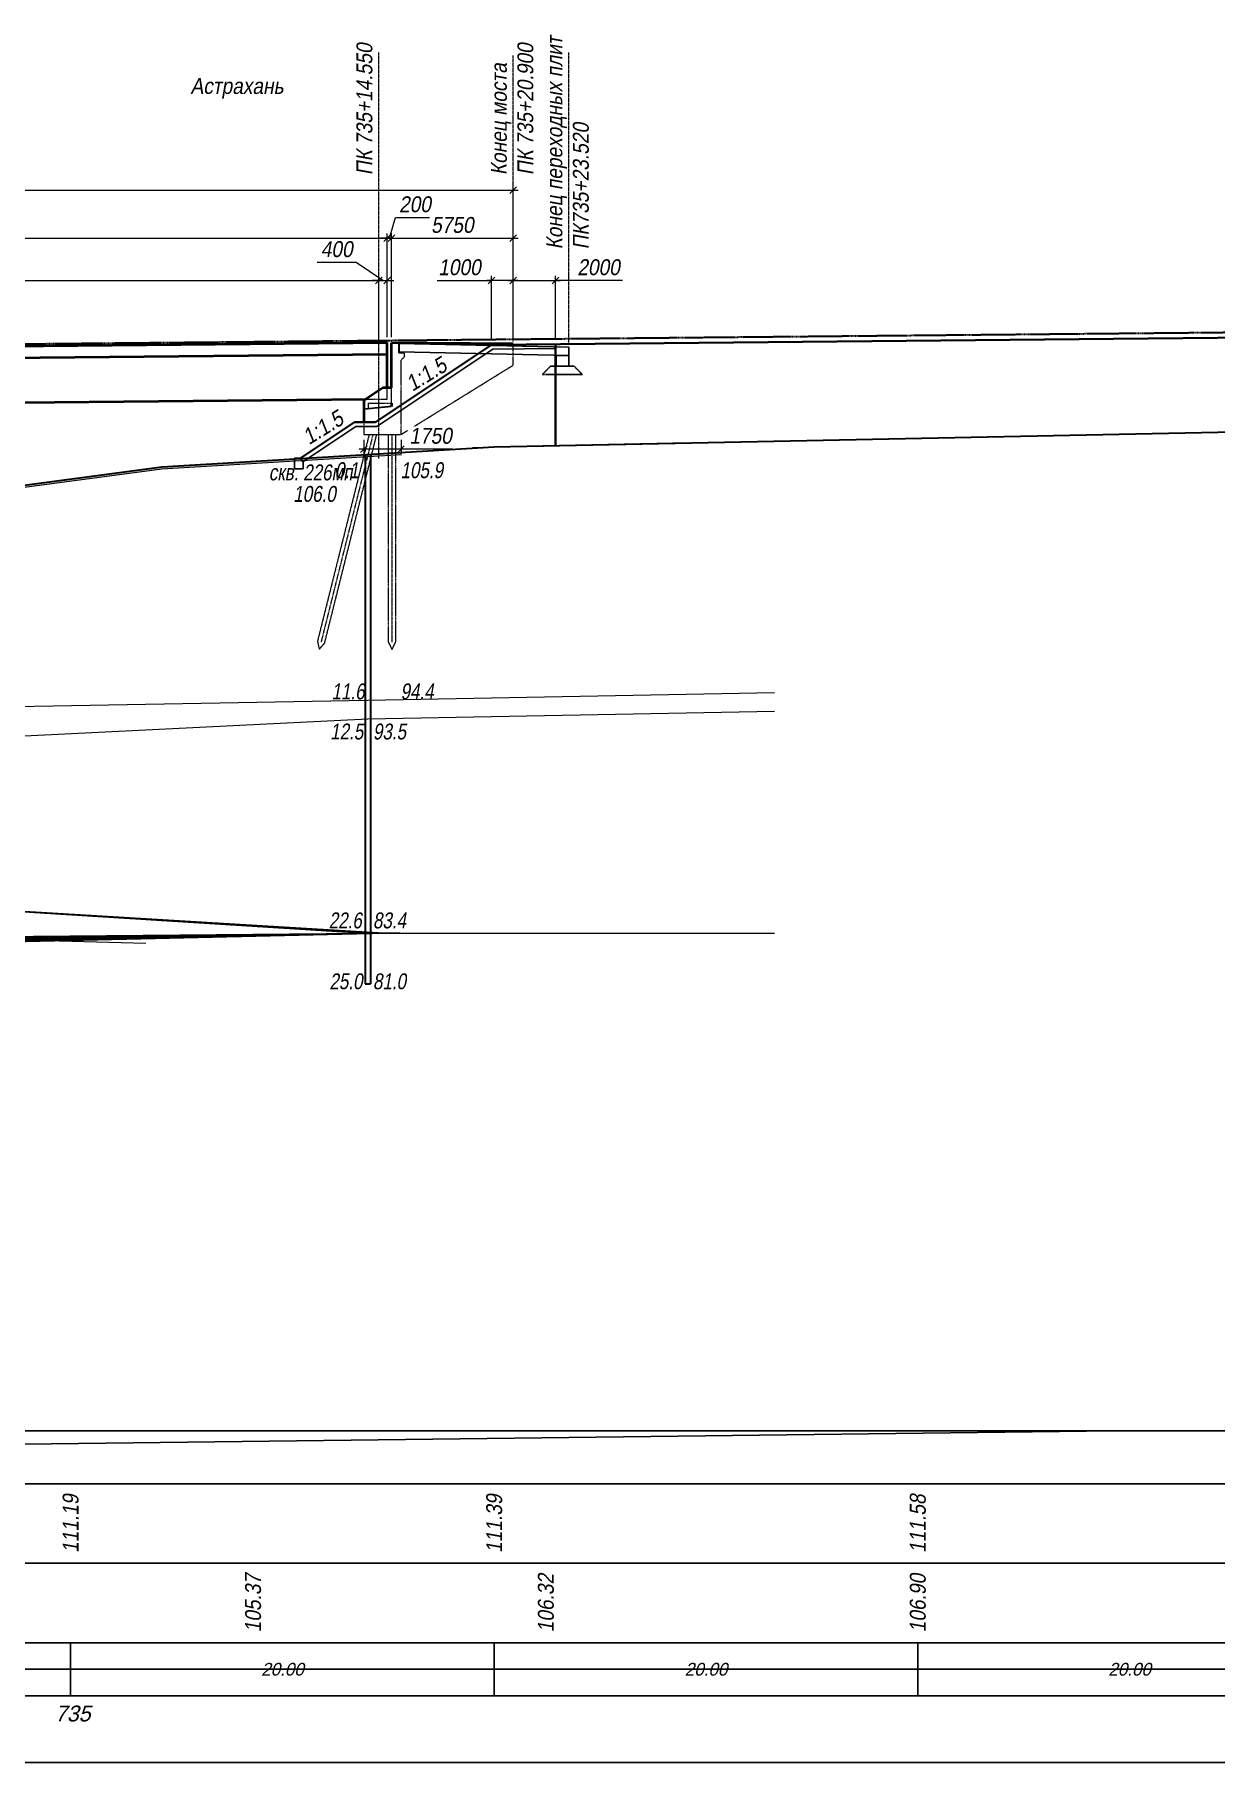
# Model space of a CAD drawing. Header units: millimetres. Extents: x 1864 to 10174863, y -4887456 to 5366151.
# Drawn here: x 9121402 to 9177161, y 382851 to 464415 of the extents above; entities that cross this region are included whole.
import ezdxf
from ezdxf.enums import TextEntityAlignment as Align

# ---------------------------------------------------------------- set-up
doc = ezdxf.new("R2010")
doc.units = ezdxf.units.MM
doc.linetypes.add('CENTER', pattern=[50.800000000000004, 31.75, -6.35, 6.35, -6.35])
doc.linetypes.add('DASHED', pattern=[7, 5, -2, 0])
for name, color, linetype, lineweight in [('C-GEOL-GRSL', 94, 'Continuous', 15), ('S-BALK', 150, 'Continuous', 40), ('S-BETN', 2, 'Continuous', 40), ('S-BETN-NVEL', 7, 'Continuous', 25), ('S-GRID', 1, 'CENTER', 20), ('S-GRID-TRASSA', 4, 'CENTER', 30), ('S-NASP', 52, 'Continuous', 35), ('S-OPOR', 2, 'Continuous', 40), ('S-OPOR-NVEL', 7, 'DASHED', 20), ('S-TEXT', 4, 'Continuous', 30), ('S-ZEML', 32, 'Земля1', 30), ('T-DIMS', 3, 'Continuous', 30), ('T-RTBL', 6, 'Continuous', 25), ('T-TEXT', 4, 'Continuous', 30)]:
    doc.layers.add(name, color=color, linetype=linetype, lineweight=lineweight)
for name, color, linetype in [('C-GEOL-PATT', 250, 'Continuous'), ('C-GEOL-SCVG', 60, 'Continuous'), ('concr_inv', 7, 'DASHED'), ('S-KRAS', 1, 'DASHED'), ('S-NOTE', 4, 'Continuous'), ('Красные отметки', 1, 'Continuous'), ('Текст', 7, 'Continuous'), ('Черные отметки', 3, 'Continuous')]:
    doc.layers.add(name, color=color, linetype=linetype)
doc.styles.add('TM', font='mipgost.shx', dxfattribs={"width": 0.9, "oblique": 10})
doc.styles.add('Тип А прямой', font='mipgost.shx', dxfattribs={"width": 0.8})
doc.linetypes.add('Земля1', pattern='A,24,[3,ltsnew.shx,S=6,R=0,X=-6,Y=-6],3,[3,ltsnew.shx,S=6,R=0,X=-6,Y=-6],3,[3,ltsnew.shx,S=6,R=0,X=-6,Y=-6],0', length=30)
doc.dimstyles.new('TM', dxfattribs={"dimscale": 0, "dimtxt": 3, "dimasz": 1.25, "dimexe": 0.9, "dimexo": 1, "dimgap": 1, "dimtad": 1, "dimdec": 0, "dimdsep": 46, "dimtxsty": 'TM', "dimblk1": 'OBLIQUE', "dimblk2": 'OBLIQUE', "dimsah": 1, "dimcen": 3, "dimdle": 0.9, "dimclrt": 7, "dimadec": 0, "dimazin": 0, "dimtfac": 1, "dimtdec": 0, "dimtmove": 1, "dimatfit": 2, "dimldrblk": 'NONE', "dimfxl": 1, "dimtfill": 1, "dimtolj": 1, "dimlwd": 15, "dimlwe": 15, "dimarcsym": 0})
pattern_1 = [(44.99999999999999, (1390063217.026208, 481230361.6045454), (-3.535499994067318, 3.535499994067319), [])]

# ---------------------------------------------------------------- blocks, each defined once
blk = doc.blocks.new('eolog')
at = {"layer": 'C-GEOL-PATT', "ltscale": 1.75}
h = blk.add_hatch(dxfattribs=at)
h.set_pattern_fill('FG_15', color=256, style=0)
h.set_pattern_definition(pattern_1)
edge = h.paths.add_edge_path()
edge.add_line((1390063056.381724, 481231329.6045454), (1390063056.381724, 481231390.6045454))
edge.add_line((1390063056.381724, 481231390.6045454), (1390063217.026208, 481231390.6045454))
edge.add_line((1390063217.026208, 481231390.6045454), (1390063384.026208, 481231380.6474324))
edge.add_line((1390063384.026208, 481231380.6474324), (1390063459.644668, 481231337.8252934))
edge.add_line((1390063459.644669, 481231337.8252935), (1390063461.86057, 481231337.5704458))
edge.add_line((1390063461.86057, 481231337.5704458), (1390063473.026208, 481231331.2474325))
edge.add_line((1390063473.026208, 481231331.2474325), (1390063557.026208, 481231326.3490439))
edge.add_line((1390063557.026208, 481231326.349044), (1390063695.026208, 481231331.2474326))
edge.add_line((1390063695.026208, 481231331.2474325), (1390063723.303038, 481231337.5704458))
edge.add_line((1390063723.303038, 481231337.5704458), (1390063727.843244, 481231337.5856863))
edge.add_line((1390063727.843244, 481231337.5856863), (1390063767.026209, 481231346.3474326))
edge.add_line((1390063767.026208, 481231346.3474326), (1390063848.246208, 481231347.1178989))
edge.add_line((1390063848.246209, 481231347.117899), (1390064020.026209, 481231348.7474326))
edge.add_line((1390064020.026208, 481231348.7474325), (1390064127.026208, 481231379.5474326))
edge.add_line((1390064127.026208, 481231379.5474326), (1390064194.026208, 481231377.9474325))
edge.add_line((1390064194.026208, 481231377.9474325), (1390064302.026208, 481231348.6474324))
edge.add_line((1390064302.026208, 481231348.6474324), (1390064314.026208, 481231348.3474325))
edge.add_line((1390064314.026208, 481231348.3474326), (1390064800.026208, 481231413.1474325))
edge.add_line((1390064800.026208, 481231413.1474324), (1390064896.748748, 481231418.9736998))
edge.add_line((1390064896.748748, 481231418.9736999), (1390065261.996645, 481231429.7605787))
edge.add_line((1390065089.653854, 481231419.909864), (1390065089.905036, 481231304.296801))
edge.add_line((1390064912.541298, 481231304.296801), (1390064897.306208, 481231304.0151848))
edge.add_line((1390064897.306208, 481231304.0151848), (1390064478.356208, 481231296.2251863))
edge.add_line((1390064478.356209, 481231296.2251863), (1390063848.226209, 481231322.6045454))
edge.add_line((1390063848.226209, 481231322.6045454), (1390063217.026209, 481231329.6045454))
edge.add_line((1390063217.026208, 481231329.6045454), (1390063202.026208, 481231329.6045454))
edge.add_line((1390063056.381724, 481231217.6045454), (1390063056.381724, 481231305.6045454))
edge.add_line((1390063056.381724, 481231305.6045454), (1390063217.026208, 481231305.6045454))
edge.add_line((1390063217.026208, 481231305.6045454), (1390063848.226208, 481231299.6045454))
edge.add_line((1390063848.226209, 481231299.6045454), (1390064478.356209, 481231274.2911214))
edge.add_line((1390064478.356209, 481231274.2911215), (1390064895.286209, 481231295.0072796))
edge.add_line((1390064895.286208, 481231295.0072796), (1390064912.95338, 481231295.2887182))
edge.add_line((1390065089.701484, 481231295.2887182), (1390065089.205663, 481231193.9524627))
edge.add_line((1390065089.205663, 481231193.9524627), (1390064897.306209, 481231193.9438369))
edge.add_line((1390064897.306208, 481231193.9438369), (1390064478.356208, 481231220.2358335))
edge.add_line((1390064478.356209, 481231220.2358334), (1390063848.226209, 481231223.6045454))
edge.add_line((1390063848.226209, 481231223.6045454), (1390063217.026209, 481231217.6045454))
edge.add_line((1390063217.026208, 481231217.6045454), (1390063202.026208, 481231217.6045454))
edge.add_line((1390064005.726209, 481231177.1045454), (1390064478.356209, 481231197.8060908))
edge.add_line((1390064478.356209, 481231197.8060909), (1390064792.526209, 481231189.1045455))
edge.add_line((1390064792.526208, 481231189.1045454), (1390064713.976208, 481231192.2045454))
edge.add_line((1390064713.976209, 481231192.2045456), (1390064478.303406, 481231187.8304338))
edge.add_line((1390064478.303406, 481231187.8304338), (1390064123.876209, 481231183.2045456))
edge.add_line((1390064123.876209, 481231183.2045456), (1390064005.726209, 481231177.1045455))
at = {"layer": 'C-GEOL-PATT'}
h = blk.add_hatch(dxfattribs=at)
h.set_pattern_fill('FG_35', color=256, style=0)
h.set_pattern_definition([(0, (1390063215.026208, 481230364.6045454), (6, 6), [5, -7]), (18.4349488, (1390063216.026208, 481230363.6045454), (6.000003809463212, 6.000000009929244), [3.162279999999999, -15.81138649999999]), (161.5650512, (1390063219.026208, 481230362.6045454), (-6.000003809463212, 6.000000009929244), [3.162279999999997, -15.81138649999997]), (26.56505119999999, (1390063217.026208, 481230361.6045454), (6.000002070435193, 6.000000957201978), [2.23607, -24.5967475]), (135, (1390063218.026208, 481230360.6045454), (-5.999998674713197, -5.999998674713197), [1.414213599999999, -7.071067799999994]), (71.5650512, (1390063217.026208, 481230357.6045454), (6.000000958612546, 6.000003493235444), [3.162279999999995, -15.81139719999998])])
h.paths.add_polyline_path([(1390063202.026208, 481231391.6045454), (1390063217.026208, 481231391.6045454), (1390063384.026208, 481231381.6474324), (1390063461.86057, 481231337.5704458), (1390063723.430698, 481231337.598992), (1390063767.026208, 481231347.3474326), (1390064020.026208, 481231349.7474325), (1390064127.026208, 481231380.5474326), (1390064194.026208, 481231378.9474325), (1390064302.026208, 481231349.6474324), (1390064314.026208, 481231349.3474326), (1390064478.356209, 481231371.2580993), (1390064800.026208, 481231414.1474324), (1390064912.966122, 481231420.9505845), (1390064913.20922, 481231419.965228), (1390064800.026208, 481231413.1474324), (1390064478.356209, 481231370.2580993), (1390064314.026208, 481231348.3474326), (1390064302.026208, 481231348.6474324), (1390064194.026208, 481231377.9474325), (1390064127.026208, 481231379.5474326), (1390064020.026208, 481231348.7474325), (1390063767.026208, 481231346.3474326), (1390063723.303038, 481231337.5704458), (1390063459.644669, 481231337.8252935), (1390063384.026208, 481231380.6474324), (1390063217.026208, 481231390.6045454), (1390063202.026208, 481231390.6045454)])
h = blk.add_hatch(dxfattribs=at)
h.set_pattern_fill('FG_15', color=256, scale=0.70710678, style=0)
h.set_pattern_definition(pattern_1)
edge = h.paths.add_edge_path()
edge.add_line((1390063848.226209, 481231322.6045454), (1390064478.356209, 481231296.2251863))
edge.add_line((1390064478.356209, 481231296.2251863), (1390064897.306209, 481231304.0151848))
edge.add_line((1390064897.306208, 481231304.0151848), (1390064912.541299, 481231304.2968009))
edge.add_line((1390064912.541298, 481231304.296801), (1390064912.95338, 481231295.2887181))
edge.add_line((1390064912.953381, 481231295.2887182), (1390064897.306209, 481231294.9921071))
edge.add_line((1390064897.306208, 481231294.9921071), (1390064478.363271, 481231274.2908378))
edge.add_line((1390064478.363271, 481231274.2908378), (1390063848.226209, 481231299.6045455))
edge.add_line((1390063848.226209, 481231299.6045454), (1390063217.026209, 481231305.6045454))
edge.add_line((1390063217.026208, 481231213.2638529), (1390063053.734658, 481231213.2638529))
edge.add_line((1390063053.734658, 481231213.2638529), (1390063056.381723, 481231401.1827208))
edge.add_line((1390063056.381724, 481231401.1827208), (1390063219.908369, 481231391.4327012))
edge.add_line((1390063219.908369, 481231391.4327012), (1390063384.026209, 481231381.6474324))
edge.add_line((1390063384.026208, 481231381.6474324), (1390063473.026208, 481231331.2474325))
edge.add_line((1390063473.026208, 481231331.2474325), (1390063848.226208, 481231322.6045454))
h = blk.add_hatch(dxfattribs=at)
h.set_pattern_fill('FG_19', color=256, scale=0.70710678, style=0)
h.set_pattern_definition([(0, (1390063217.026208, 481230361.6045454), (0, 4.99995204138), [])])
edge = h.paths.add_edge_path()
edge.add_line((1390063056.381724, 481231168.6045454), (1390063056.381724, 481231217.6045454))
edge.add_line((1390063056.381724, 481231217.6045454), (1390063217.026208, 481231217.6045454))
edge.add_line((1390063217.026208, 481231217.6045454), (1390063848.226208, 481231223.6045454))
edge.add_line((1390063848.226209, 481231223.6045454), (1390064478.330584, 481231220.2374415))
edge.add_line((1390064478.330584, 481231220.2374416), (1390064897.306209, 481231193.9438368))
edge.add_line((1390064897.306208, 481231193.9438369), (1390064912.45756, 481231193.9524627))
edge.add_line((1390065089.888274, 481231193.9524627), (1390065089.706923, 481231181.6045456))
edge.add_line((1390064912.276208, 481231181.6045454), (1390064897.276208, 481231181.6045454))
edge.add_line((1390064897.276208, 481231181.6045454), (1390064792.526208, 481231189.1045454))
edge.add_line((1390064792.526208, 481231189.1045454), (1390064478.3001, 481231197.8076448))
edge.add_line((1390064478.3001, 481231197.807645), (1390064005.726209, 481231177.1045455))
edge.add_line((1390064005.726209, 481231177.1045454), (1390063848.226209, 481231165.6045454))
edge.add_line((1390063848.226209, 481231165.6045454), (1390063217.026209, 481231168.6045454))
edge.add_line((1390063217.026208, 481231168.6045454), (1390063202.026208, 481231168.6045454))
edge.add_line((1390064123.876209, 481231183.2045456), (1390064478.356209, 481231186.6306702))
edge.add_line((1390064478.356209, 481231186.6306702), (1390064713.976209, 481231192.2045456))
edge.add_line((1390064713.976209, 481231192.2045456), (1390064655.076209, 481231185.3045456))
edge.add_line((1390064655.076208, 481231185.3045456), (1390064478.326208, 481231164.6045456))
edge.add_line((1390064478.326208, 481231164.6045454), (1390064123.876208, 481231183.2045454))
at = {"layer": 'C-GEOL-GRSL'}
for p, q in [((1390064478.356209, 481231296.2251863), (1390064897.306208, 481231304.0151848)), ((1390064897.306208, 481231304.0151848), (1390065089.320588, 481231307.5645148)), ((1390064897.327164, 481231294.9931426), (1390064478.363271, 481231274.2908378)), ((1390065089.320588, 481231298.624768), (1390064897.327164, 481231294.9931426)), ((1390064478.330584, 481231220.2374416), (1390064897.306208, 481231193.9438369)), ((1390064792.526208, 481231189.1045454), (1390064478.3001, 481231197.807645)), ((1390064897.306208, 481231193.9438369), (1390065089.320588, 481231194.0531522))]:
    blk.add_line(p, q, dxfattribs=at)
blk.add_lwpolyline([(1390063723.303038, 481231337.5704458), (1390063727.843244, 481231337.5856863), (1390063767.026208, 481231346.3474326), (1390064020.026208, 481231348.7474325), (1390064127.026208, 481231379.5474326), (1390064194.026208, 481231377.9474325), (1390064302.026208, 481231348.6474324), (1390064314.026208, 481231348.3474326), (1390064800.026208, 481231413.1474324), (1390064913.20922, 481231419.965228)], dxfattribs=at)
at = {"layer": 'S-OPOR', "lineweight": 30}
for p, q in [((1390064896.056208, 481231419.9319835), (1390064896.056208, 481231170.0072796)), ((1390064898.556208, 481231420.0825758), (1390064898.556208, 481231170.0072796)), ((1390064896.056208, 481231170.0072796), (1390064898.556208, 481231170.0072796))]:
    blk.add_line(p, q, dxfattribs=at)
at = {"layer": 'S-ZEML', "ltscale": 250}
blk.add_lwpolyline([(1390063056.381724, 481231401.1827208), (1390063140.030829, 481231396.1952742), (1390063384.026208, 481231381.6474324), (1390063473.026208, 481231331.2474325), (1390063557.026208, 481231326.349044), (1390063695.026208, 481231331.2474325), (1390063767.026208, 481231347.3474326), (1390064020.026208, 481231349.7474325), (1390064127.026208, 481231380.5474326), (1390064194.026208, 481231378.9474325), (1390064302.026208, 481231349.6474324), (1390064314.026208, 481231349.3474326), (1390064800.026208, 481231414.1474324), (1390064957.026208, 481231423.6046283), (1390065049.081332, 481231425.4627978)], dxfattribs=at)
at = {"layer": 'T-TEXT', "char_height": 7.5, "style": 'Тип А прямой'}
for s, insert, attachment_point in [('{\\Q10;скв. 226мп}', (1390064870.327124, 481231407.6434387), 8), ('{\\Q10;106.0}', (1390064872.205973, 481231405.0908068), 2)]:
    blk.add_mtext(s, dxfattribs=dict(at, insert=insert, attachment_point=attachment_point))
at = {"layer": 'Текст', "color": 23, "lineweight": 15, "style": 'Тип А прямой', "oblique": 10, "width": 0.8}
for s, p in [('0.1', (1390064881.895627, 481231408.7735528)), ('105.9', (1390064912.803035, 481231408.7735528)), ('11.6', (1390064880.225626, 481231304.3635508)), ('94.4', (1390064912.803035, 481231304.3635508)), ('12.5', (1390064879.555626, 481231285.4286947)), ('93.5', (1390064899.786208, 481231285.4286947)), ('22.6', (1390064878.885626, 481231196.2645119)), ('83.4', (1390064899.786208, 481231196.2645119)), ('25.0', (1390064879.225626, 481231167.5072796)), ('81.0', (1390064899.786208, 481231167.5072796))]:
    blk.add_text(s, height=7.5, dxfattribs=at).set_placement(p)
blk = doc.blocks.new('_OBLIQUE')
at = {"color": 0, "linetype": 'ByBlock', "lineweight": -2}
blk.add_line((0.5000000000000001, 0.4999999999999999), (-0.5000000000000001, -0.4999999999999999), dxfattribs=at)
blk = doc.blocks.new('*D725')
at = {"layer": 'Defpoints', "color": 0, "transparency": 16777216}
for p in [(9137655.289603673, 452801.937905991), (9095655.28960248, 449570.7931187987), (9137655.289603673, 449975.1053208351)]:
    blk.add_point(p, dxfattribs=at)
at = {"layer": 'T-DIMS', "color": 0, "linetype": 'Continuous', "lineweight": 15, "transparency": 16777216}
blk.add_line((9095430.28960248, 452801.937905991), (9137880.289603673, 452801.937905991), dxfattribs=at)
at = {"layer": 'T-DIMS', "color": 0, "lineweight": 15, "transparency": 16777216}
for p, q in [((9095655.28960248, 449820.7931187987), (9095655.28960248, 453026.937905991)), ((9137655.289603673, 450225.1053208351), (9137655.289603673, 453026.937905991))]:
    blk.add_line(p, q, dxfattribs=at)
at = {"layer": 'T-DIMS', "color": 0, "lineweight": 15, "transparency": 16777216, "xscale": 312.5, "yscale": 312.5, "zscale": 312.5, "rotation": 180}
blk.add_blockref('_OBLIQUE', (9095655.28960248, 452801.937905991), dxfattribs=at)
at = {"layer": 'T-DIMS', "color": 0, "lineweight": 15, "transparency": 16777216, "xscale": 312.5, "yscale": 312.5, "zscale": 312.5}
blk.add_blockref('_OBLIQUE', (9137655.289603673, 452801.937905991), dxfattribs=at)
at = {"layer": 'T-DIMS', "color": 7, "transparency": 16777216, "insert": (9116655.289603077, 453426.937905991), "char_height": 750, "attachment_point": 5, "style": 'TM', "bg_fill": 3, "box_fill_scale": 1.1, "bg_fill_color": 256, "bg_fill_true_color": 13158600, "bg_fill_transparency": 0}
blk.add_mtext('\\A1;42000', dxfattribs=at)
blk = doc.blocks.new('_None')
blk = doc.blocks.new('*D726')
at = {"layer": 'Defpoints', "color": 0, "transparency": 16777216}
for p in [(9138055.289603673, 452801.937905991), (9137655.289603673, 449975.1053208351), (9138055.289603673, 449978.9559132695)]:
    blk.add_point(p, dxfattribs=at)
at = {"layer": 'T-DIMS', "color": 0, "linetype": 'Continuous', "lineweight": 15, "transparency": 16777216}
for p, q in [((9136589.249239407, 453656.0533906459), (9134751.164718162, 453656.0533906459)), ((9137855.289603673, 452801.937905991), (9136589.249239407, 453656.0533906459)), ((9137655.289603673, 452801.937905991), (9137342.789603673, 452801.937905991)), ((9137655.289603673, 452801.937905991), (9138055.289603673, 452801.937905991)), ((9137655.289603673, 452801.937905991), (9138055.289603673, 452801.937905991)), ((9138055.289603673, 452801.937905991), (9138367.789603673, 452801.937905991))]:
    blk.add_line(p, q, dxfattribs=at)
at = {"layer": 'T-DIMS', "color": 0, "lineweight": 15, "transparency": 16777216}
for p, q in [((9137655.289603673, 450225.1053208351), (9137655.289603673, 453026.937905991)), ((9138055.289603673, 450228.9559132695), (9138055.289603673, 453026.937905991))]:
    blk.add_line(p, q, dxfattribs=at)
at = {"layer": 'T-DIMS', "color": 0, "lineweight": 15, "transparency": 16777216, "xscale": 312.5, "yscale": 312.5, "zscale": 312.5}
blk.add_blockref('_OBLIQUE', (9137655.289603673, 452801.937905991), dxfattribs=at)
at = {"layer": 'T-DIMS', "color": 0, "lineweight": 15, "transparency": 16777216, "xscale": 312.5, "yscale": 312.5, "zscale": 312.5, "rotation": 180}
blk.add_blockref('_OBLIQUE', (9138055.289603673, 452801.937905991), dxfattribs=at)
at = {"layer": 'T-DIMS', "color": 7, "transparency": 16777216, "insert": (9135670.206978785, 454281.0533906459), "char_height": 750, "attachment_point": 5, "style": 'TM', "bg_fill": 3, "box_fill_scale": 1.1, "bg_fill_color": 256, "bg_fill_true_color": 13158600, "bg_fill_transparency": 0}
blk.add_mtext('\\A1;400', dxfattribs=at)
blk = doc.blocks.new('*D768')
at = {"layer": 'Defpoints', "color": 0, "transparency": 16777216}
for p in [(9138055.289603673, 454797.6480163574), (9138055.289603673, 449873.9510498285), (8969255.289603673, 448249.0010581255)]:
    blk.add_point(p, dxfattribs=at)
at = {"layer": 'T-DIMS', "color": 0, "linetype": 'Continuous', "lineweight": 15, "transparency": 16777216}
blk.add_line((8969030.289603673, 454797.6480163574), (9138280.289603673, 454797.6480163574), dxfattribs=at)
at = {"layer": 'T-DIMS', "color": 0, "lineweight": 15, "transparency": 16777216}
for p, q in [((8969255.289603673, 448499.0010581255), (8969255.289603673, 455022.6480163574)), ((9138055.289603673, 450123.9510498285), (9138055.289603673, 455022.6480163574))]:
    blk.add_line(p, q, dxfattribs=at)
at = {"layer": 'T-DIMS', "color": 0, "lineweight": 15, "transparency": 16777216, "xscale": 312.5, "yscale": 312.5, "zscale": 312.5, "rotation": 180}
blk.add_blockref('_OBLIQUE', (8969255.289603673, 454797.6480163574), dxfattribs=at)
at = {"layer": 'T-DIMS', "color": 0, "lineweight": 15, "transparency": 16777216, "xscale": 312.5, "yscale": 312.5, "zscale": 312.5}
blk.add_blockref('_OBLIQUE', (9138055.289603673, 454797.6480163574), dxfattribs=at)
at = {"layer": 'T-DIMS', "color": 7, "transparency": 16777216, "insert": (9053655.289603673, 455422.6480163574), "char_height": 750, "attachment_point": 5, "style": 'TM', "bg_fill": 3, "box_fill_scale": 1.1, "bg_fill_color": 256, "bg_fill_true_color": 13158600, "bg_fill_transparency": 0}
blk.add_mtext('\\A1;168800', dxfattribs=at)
blk = doc.blocks.new('*D769')
at = {"layer": 'Defpoints', "color": 0, "transparency": 16777216}
for p in [(9138255.289603673, 454797.6480163574), (9138055.289603673, 449873.9510498285), (9138255.289603673, 449873.9510498285)]:
    blk.add_point(p, dxfattribs=at)
at = {"layer": 'T-DIMS', "color": 0, "linetype": 'Continuous', "lineweight": 15, "transparency": 16777216}
for p, q in [((9138155.289603673, 454797.6480163574), (9138447.789603673, 455772.6480163574)), ((9138447.789603673, 455772.6480163574), (9140285.391982062, 455772.6480163574)), ((9138055.289603673, 454797.6480163574), (9137742.789603673, 454797.6480163574)), ((9138055.289603673, 454797.6480163574), (9138255.289603673, 454797.6480163574)), ((9138055.289603673, 454797.6480163574), (9138255.289603673, 454797.6480163574)), ((9138255.289603673, 454797.6480163574), (9138567.789603673, 454797.6480163574))]:
    blk.add_line(p, q, dxfattribs=at)
at = {"layer": 'T-DIMS', "color": 0, "lineweight": 15, "transparency": 16777216}
for p, q in [((9138055.289603673, 450123.9510498285), (9138055.289603673, 455022.6480163574)), ((9138255.289603673, 450123.9510498285), (9138255.289603673, 455022.6480163574))]:
    blk.add_line(p, q, dxfattribs=at)
at = {"layer": 'T-DIMS', "color": 0, "lineweight": 15, "transparency": 16777216, "xscale": 312.5, "yscale": 312.5, "zscale": 312.5}
blk.add_blockref('_OBLIQUE', (9138055.289603673, 454797.6480163574), dxfattribs=at)
at = {"layer": 'T-DIMS', "color": 0, "lineweight": 15, "transparency": 16777216, "xscale": 312.5, "yscale": 312.5, "zscale": 312.5, "rotation": 180}
blk.add_blockref('_OBLIQUE', (9138255.289603673, 454797.6480163574), dxfattribs=at)
at = {"layer": 'T-DIMS', "color": 7, "transparency": 16777216, "insert": (9139366.590792866, 456397.6480163574), "char_height": 750, "attachment_point": 5, "style": 'TM', "bg_fill": 3, "box_fill_scale": 1.1, "bg_fill_color": 256, "bg_fill_true_color": 13158600, "bg_fill_transparency": 0}
blk.add_mtext('\\A1;200', dxfattribs=at)
blk = doc.blocks.new('*D770')
at = {"layer": 'Defpoints', "color": 0, "transparency": 16777216}
for p in [(9144004.827506028, 454797.6480163574), (9138255.289603673, 449980.8812095165), (9144004.827506028, 449811.217471385)]:
    blk.add_point(p, dxfattribs=at)
at = {"layer": 'T-DIMS', "color": 0, "linetype": 'Continuous', "lineweight": 15, "transparency": 16777216}
blk.add_line((9138030.289603673, 454797.6480163574), (9144229.827506028, 454797.6480163574), dxfattribs=at)
at = {"layer": 'T-DIMS', "color": 0, "lineweight": 15, "transparency": 16777216}
for p, q in [((9138255.289603673, 450230.8812095165), (9138255.289603673, 455022.6480163574)), ((9144004.827506028, 450061.217471385), (9144004.827506028, 455022.6480163574))]:
    blk.add_line(p, q, dxfattribs=at)
at = {"layer": 'T-DIMS', "color": 0, "lineweight": 15, "transparency": 16777216, "xscale": 312.5, "yscale": 312.5, "zscale": 312.5, "rotation": 180}
blk.add_blockref('_OBLIQUE', (9138255.289603673, 454797.6480163574), dxfattribs=at)
at = {"layer": 'T-DIMS', "color": 0, "lineweight": 15, "transparency": 16777216, "xscale": 312.5, "yscale": 312.5, "zscale": 312.5}
blk.add_blockref('_OBLIQUE', (9144004.827506028, 454797.6480163574), dxfattribs=at)
at = {"layer": 'T-DIMS', "color": 7, "transparency": 16777216, "insert": (9141130.05855485, 455422.6480163574), "char_height": 750, "attachment_point": 5, "style": 'TM', "bg_fill": 3, "box_fill_scale": 1.1, "bg_fill_color": 256, "bg_fill_true_color": 13158600, "bg_fill_transparency": 0}
blk.add_mtext('\\A1;5750', dxfattribs=at)
blk = doc.blocks.new('*D772')
at = {"layer": 'Defpoints', "color": 0, "transparency": 16777216}
for p in [(9144004.827506028, 457063.8853411317), (9144004.827506028, 449811.217471385), (8963405.75169941, 448193.6683652639)]:
    blk.add_point(p, dxfattribs=at)
at = {"layer": 'T-DIMS', "color": 0, "linetype": 'Continuous', "lineweight": 15, "transparency": 16777216}
blk.add_line((8963180.75169941, 457063.8853411317), (9144229.827506028, 457063.8853411317), dxfattribs=at)
at = {"layer": 'T-DIMS', "color": 0, "lineweight": 15, "transparency": 16777216}
for p, q in [((8963405.75169941, 448443.6683652639), (8963405.75169941, 457288.8853411317)), ((9144004.827506028, 450061.217471385), (9144004.827506028, 457288.8853411317))]:
    blk.add_line(p, q, dxfattribs=at)
at = {"layer": 'T-DIMS', "color": 0, "lineweight": 15, "transparency": 16777216, "xscale": 312.5, "yscale": 312.5, "zscale": 312.5, "rotation": 180}
blk.add_blockref('_OBLIQUE', (8963405.75169941, 457063.8853411317), dxfattribs=at)
at = {"layer": 'T-DIMS', "color": 0, "lineweight": 15, "transparency": 16777216, "xscale": 312.5, "yscale": 312.5, "zscale": 312.5}
blk.add_blockref('_OBLIQUE', (9144004.827506028, 457063.8853411317), dxfattribs=at)
at = {"layer": 'T-DIMS', "color": 7, "transparency": 16777216, "insert": (9053705.28960272, 457688.8853411317), "char_height": 750, "attachment_point": 5, "style": 'TM', "bg_fill": 3, "box_fill_scale": 1.1, "bg_fill_color": 256, "bg_fill_true_color": 13158600, "bg_fill_transparency": 0}
blk.add_mtext('\\A1;180600', dxfattribs=at)
blk = doc.blocks.new('*D773')
at = {"layer": 'Defpoints', "color": 0, "transparency": 16777216}
for p in [(9142976.069746457, 452801.9379059314), (9142976.069746457, 449762.7574076295), (9144004.827506028, 449811.217471385)]:
    blk.add_point(p, dxfattribs=at)
at = {"layer": 'T-DIMS', "color": 0, "linetype": 'Continuous', "lineweight": 15, "transparency": 16777216}
for p, q in [((9140406.050039176, 452801.9379059314), (9142976.069746457, 452801.9379059314)), ((9144229.827506028, 452801.9379059314), (9142751.069746457, 452801.9379059314))]:
    blk.add_line(p, q, dxfattribs=at)
at = {"layer": 'T-DIMS', "color": 0, "lineweight": 15, "transparency": 16777216}
for p, q in [((9142976.069746457, 450012.7574076295), (9142976.069746457, 453026.9379059314)), ((9144004.827506028, 450061.217471385), (9144004.827506028, 453026.9379059314))]:
    blk.add_line(p, q, dxfattribs=at)
at = {"layer": 'T-DIMS', "color": 0, "lineweight": 15, "transparency": 16777216, "xscale": 312.5, "yscale": 312.5, "zscale": 312.5}
blk.add_blockref('_OBLIQUE', (9144004.827506028, 452801.9379059314), dxfattribs=at)
at = {"layer": 'T-DIMS', "color": 7, "transparency": 16777216, "insert": (9141469.494085513, 453426.9379059314), "char_height": 750, "attachment_point": 5, "style": 'TM', "bg_fill": 3, "box_fill_scale": 1.1, "bg_fill_color": 256, "bg_fill_true_color": 13158600, "bg_fill_transparency": 0}
blk.add_mtext('\\A1;1000', dxfattribs=at)
at = {"layer": 'T-DIMS', "color": 0, "lineweight": 15, "transparency": 16777216, "xscale": 312.5, "yscale": 312.5, "zscale": 312.5, "rotation": 180}
blk.add_blockref('_OBLIQUE', (9142976.069746457, 452801.9379059314), dxfattribs=at)
blk = doc.blocks.new('*D774')
at = {"layer": 'Defpoints', "color": 0, "transparency": 16777216}
for p in [(9146005.069746457, 452801.937905991), (9144005.069746457, 449932.6704689502), (9146005.069746457, 449791.9160183906)]:
    blk.add_point(p, dxfattribs=at)
at = {"layer": 'T-DIMS', "color": 0, "linetype": 'Continuous', "lineweight": 15, "transparency": 16777216}
for p, q in [((9143780.069746457, 452801.937905991), (9146230.069746457, 452801.937905991)), ((9149170.372718409, 452801.937905991), (9146005.069746457, 452801.937905991))]:
    blk.add_line(p, q, dxfattribs=at)
at = {"layer": 'T-DIMS', "color": 0, "lineweight": 15, "transparency": 16777216}
for p, q in [((9144005.069746457, 450182.6704689502), (9144005.069746457, 453026.937905991)), ((9146005.069746457, 450041.9160183906), (9146005.069746457, 453026.937905991))]:
    blk.add_line(p, q, dxfattribs=at)
at = {"layer": 'T-DIMS', "color": 0, "lineweight": 15, "transparency": 16777216, "xscale": 312.5, "yscale": 312.5, "zscale": 312.5, "rotation": 180}
blk.add_blockref('_OBLIQUE', (9144005.069746457, 452801.937905991), dxfattribs=at)
at = {"layer": 'T-DIMS', "color": 0, "lineweight": 15, "transparency": 16777216, "xscale": 312.5, "yscale": 312.5, "zscale": 312.5}
blk.add_blockref('_OBLIQUE', (9146005.069746457, 452801.937905991), dxfattribs=at)
at = {"layer": 'T-DIMS', "color": 7, "transparency": 16777216, "insert": (9148034.6072435, 453426.937905991), "char_height": 750, "attachment_point": 5, "style": 'TM', "bg_fill": 3, "box_fill_scale": 1.1, "bg_fill_color": 256, "bg_fill_true_color": 13158600, "bg_fill_transparency": 0}
blk.add_mtext('\\A1;2000', dxfattribs=at)
blk = doc.blocks.new('*U784')
at = {"layer": 'Defpoints'}
blk.add_line((0, 0), (20000, 2.384185791015625e-07), dxfattribs=at)
at = {"layer": 'T-RTBL', "style": 'TM', "oblique": 15, "flags": 8}
blk.add_attdef('РАССТ', text='', height=600, dxfattribs=at).set_placement((10000.00000004762, 1.192200096598928e-07), align=Align.MIDDLE_CENTER)
blk = doc.blocks.new('*U785')
at = {"layer": 'Defpoints'}
blk.add_line((0, 0), (19999.99999976158, 0), dxfattribs=at)
at = {"layer": 'T-RTBL', "style": 'TM', "oblique": 15, "flags": 8}
blk.add_attdef('РАССТ', text='', height=600, dxfattribs=at).set_placement((9999.999999928405, 8.702167174266841e-12), align=Align.MIDDLE_CENTER)
blk = doc.blocks.new('*U786')
at = {"layer": 'Defpoints'}
blk.add_line((0, 0), (20000, 2.384185791015625e-07), dxfattribs=at)
at = {"layer": 'T-RTBL', "style": 'TM', "oblique": 15, "flags": 8}
blk.add_attdef('РАССТ', text='', height=600, dxfattribs=at).set_placement((10000.00000004762, 1.192200096598928e-07), align=Align.MIDDLE_CENTER)
blk = doc.blocks.new('*U787')
at = {"layer": 'Defpoints'}
blk.add_line((0, 0), (19999.99999976158, 0), dxfattribs=at)
at = {"layer": 'T-RTBL', "style": 'TM', "oblique": 15, "flags": 8}
blk.add_attdef('РАССТ', text='', height=600, dxfattribs=at).set_placement((9999.999999928405, 8.702167174266841e-12), align=Align.MIDDLE_CENTER)
blk = doc.blocks.new('*D790')
at = {"layer": 'Defpoints', "color": 0, "transparency": 16777216}
for p in [(9136955.28960248, 445534.9774822235), (9136955.28960248, 444845.2295767307)]:
    blk.add_point(p, dxfattribs=at)
at = {"layer": 'T-DIMS', "color": 0, "linetype": 'Continuous', "lineweight": 15, "transparency": 16777216}
for p, q in [((9138930.28960272, 444845.2295767307), (9136730.28960248, 444845.2295767307)), ((9141143.552820792, 444845.2295767307), (9138705.28960272, 444845.2295767307))]:
    blk.add_line(p, q, dxfattribs=at)
at = {"layer": 'T-DIMS', "color": 0, "lineweight": 15, "transparency": 16777216}
for p, q in [((9136955.28960248, 445284.9774822235), (9136955.28960248, 444620.2295767307)), ((9138705.28960272, 445284.9780410766), (9138705.28960272, 444620.2295767307))]:
    blk.add_line(p, q, dxfattribs=at)
at = {"layer": 'T-DIMS', "color": 0, "lineweight": 15, "transparency": 16777216, "xscale": 312.5, "yscale": 312.5, "zscale": 312.5, "rotation": 180}
blk.add_blockref('_OBLIQUE', (9136955.28960248, 444845.2295767307), dxfattribs=at)
at = {"layer": 'T-DIMS', "color": 7, "transparency": 16777216, "insert": (9140104.215917312, 445470.2295767307), "char_height": 750, "attachment_point": 5, "style": 'TM', "bg_fill": 3, "box_fill_scale": 1.1, "bg_fill_color": 256, "bg_fill_true_color": 13158600, "bg_fill_transparency": 0}
blk.add_mtext('\\A1;1750', dxfattribs=at)
at = {"layer": 'Defpoints', "color": 0, "transparency": 16777216}
blk.add_point((9138705.28960272, 445534.9780410766), dxfattribs=at)
at = {"layer": 'T-DIMS', "color": 0, "lineweight": 15, "transparency": 16777216, "xscale": 312.5, "yscale": 312.5, "zscale": 312.5}
blk.add_blockref('_OBLIQUE', (9138705.28960272, 444845.2295767307), dxfattribs=at)

msp = doc.modelspace()

# ---------------------------------------------------------------- linework, layer by layer
at = {"layer": 'C-GEOL-SCVG'}
msp.add_lwpolyline([(9142103.780162536, 444909.4626004934), (9142503.780162536, 444909.4626004934)], dxfattribs=at)
at = {"layer": 'concr_inv'}
for points in [[(9145775.289603673, 448761.4177956223), (9145375.289603673, 448361.4177956223), (9147275.289603673, 448361.4177956223), (9146875.289603673, 448761.4177956223), (9145775.289603673, 448761.4177956223)], [(9146025.898894511, 449263.9418770909), (9146025.898894511, 448761.4177956223), (9146625.289603673, 448761.4177956223), (9146625.289603673, 449261.4177956223), (9146025.898894511, 449263.9418770909)]]:
    msp.add_lwpolyline(points, dxfattribs=at)
at = {"layer": 'S-BALK'}
msp.add_line((9138055.289603673, 447735.2349080085), (9138055.289603673, 449873.9510498285), dxfattribs=at)
msp.add_lwpolyline([(8970319.941541158, 445604.1269708514), (9137066.412739001, 447209.3086703062)], dxfattribs=at)
at = {"layer": 'S-BETN'}
for p, q in [((9137854.863859855, 447735.2349079489), (9136955.289602242, 447135.185402894)), ((9136955.289602242, 447135.185402894), (9136955.28960248, 446734.9774822235)), ((9138255.28960248, 447735.2349079489), (9137854.863859855, 447735.2349079489)), ((9138255.289603673, 447014.9774821639), (9138255.289603673, 446864.9774821639)), ((9136955.28960248, 446734.9774822235), (9136955.28960248, 446115.5706455946))]:
    msp.add_line(p, q, dxfattribs=at)
for points in [[(8969255.289603673, 448249.0010581255), (9138055.289603673, 449873.9510498285)], [(8969255.289603673, 447708.9760536193), (9138055.289603673, 449333.9260379314)]]:
    msp.add_lwpolyline(points, dxfattribs=at)
at = {"layer": 'S-BETN-NVEL'}
for p, q in [((9136566.243661605, 445914.2530649542), (9134067.026755534, 444248.1084607482)), ((9137566.243661605, 445914.2530649542), (9136566.243661605, 445914.2530649542))]:
    msp.add_line(p, q, dxfattribs=at)
msp.add_lwpolyline([(9143037.902663432, 449562.0257324218), (9146005.069746457, 449590.589109981)], dxfattribs=at)
msp.add_lwpolyline([(9134079.390589438, 443915.6148121595), (9134079.390589438, 444229.5627100706), (9133955.355854474, 444415.6148121595), (9133679.390590392, 444415.6148121595), (9133679.390590392, 443915.6148121595)], close=True, dxfattribs=at)
at = {"layer": 'S-GRID'}
msp.add_lwpolyline([(9138280.289528333, 445534.9774822235), (9138280.287691794, 435734.9775395631)], dxfattribs=at)
at = {"layer": 'S-GRID-TRASSA', "linetype": 'DASHED', "lineweight": 30}
msp.add_lwpolyline([(8923105.289603673, 448018.5763219833), (8923204.334595643, 448019.0442911625), (8928121.856712542, 448043.6432274818), (8933039.378829442, 448070.9173987746), (8937956.900947534, 448100.8668049812), (8942874.423064433, 448133.4914461016), (8943105.289603673, 448135.0888456344), (8947791.945181571, 448168.7913221955), (8952709.46729847, 448206.7664331436), (8957626.989415608, 448247.4167791247), (8962544.511532508, 448290.74235996), (8963105.289603673, 448295.8529993534), (8967462.033649407, 448336.7431758284), (9223105.289603673, 450797.6881224751)], dxfattribs=at)
at = {"layer": 'S-KRAS', "color": 1, "ltscale": 0.5}
msp.add_line((9138255.28960248, 447014.9774821639), (9138255.28960248, 446864.9774821639), dxfattribs=at)
at = {"layer": 'S-NASP'}
for p, q in [((9146005.069746457, 445019.3040904641), (9146005.069746457, 449791.9160183906)), ((9136505.289603673, 446115.5706456542), (9133955.355852328, 444415.6148121595)), ((9137505.289603673, 446115.5706456542), (9136505.289603673, 446115.5706456542))]:
    msp.add_line(p, q, dxfattribs=at)
msp.add_lwpolyline([(9142976.069745503, 449762.7574074506), (9222955.289603673, 450532.6758463025)], dxfattribs=at)
at = {"layer": 'S-NOTE', "linetype": 'Continuous'}
msp.add_lwpolyline([(9134834.248499595, 461310.799754107, 0, 386.722960433215, 0), (9133645.973513566, 461310.799754107, 0, 0, 0), (9128790.479782544, 461310.799754107, 0, 0, 0)], format="xyseb", dxfattribs=at)
at = {"layer": 'S-OPOR-NVEL'}
for p, q in [((9137155.28960248, 447014.9774822235), (9138255.28960248, 447014.9774821639)), ((9137155.28960248, 447014.9774822235), (9137155.28960248, 446754.9774822831)), ((9138255.28960248, 446864.2349078893), (9138255.28960248, 447735.2349079489)), ((9138255.28960248, 446864.9774821639), (9136955.28960248, 446734.9774822235)), ((9136955.28960248, 446734.9774822235), (9138247.863859855, 446864.2349078893)), ((9136955.28960248, 446115.5706455946), (9136955.28960248, 445534.9774822235))]:
    msp.add_line(p, q, dxfattribs=at)
for points in [[(9137066.412739001, 447209.3086703062), (9138055.289603673, 447209.3086703062), (9138055.289603673, 447735.2349079489)], [(9138105.28960272, 445534.9774822235), (9138105.294706069, 435734.9775395631), (9138280.287691794, 435386.0924843788), (9138455.287691794, 435734.9774822235), (9138455.28960272, 445534.9774822235)]]:
    msp.add_lwpolyline(points, dxfattribs=at)
at = {"layer": 'S-ZEML'}
msp.add_lwpolyline([(8923105.289603673, 441718.0037579178), (8929305.289603673, 443672.0234907508), (8938005.289603673, 443612.0234909296), (8985805.289603673, 440762.0234909296), (8994705.289603673, 435722.0234907508), (9003105.289603673, 435232.1846301794), (9016905.289603673, 435722.0234907508), (9024105.289603673, 437332.0234907508), (9049405.289603673, 437572.0234907508), (9060105.289603673, 440652.0234907508), (9066805.289603673, 440492.0234907508), (9077605.289603673, 437562.0234909296), (9078805.289603673, 437532.0234909296), (9127405.289603673, 444012.0234907508), (9143105.289603673, 444957.7430565595), (9223105.289603673, 446572.5751026511)], dxfattribs=at)
at = {"layer": 'T-RTBL'}
for p, q in [((9223105.289603673, 398500.1400194406), (8923105.289603673, 398500.1400194406)), ((8967462.033650361, 396000.1400194406), (9172358.807898484, 398500.1400194406)), ((8923105.289603673, 396000.1400194406), (9223105.289603673, 396000.1400194406)), ((9223105.289603673, 396000.1400194406), (8923105.289603673, 396000.1400194406)), ((8923105.289603673, 392250.1400194406), (9223105.289603673, 392250.1400194406)), ((9223105.289603673, 392250.1400194406), (8923105.289603673, 392250.1400194406)), ((9223105.289603673, 388500.1400194406), (8923105.289603673, 388500.1400194406)), ((8923105.289603673, 388500.1400194406), (9223105.289603673, 388500.1400194406)), ((9123105.289603673, 386000.1400194406), (9123105.289603673, 388500.1400194406)), ((9143105.289603673, 386000.1400194406), (9143105.289603673, 388500.1400194406)), ((9163105.289603673, 386000.1400194406), (9163105.289603673, 388500.1400194406)), ((8923105.289603673, 386000.1400194406), (9223105.289603673, 386000.1400194406)), ((9223105.289603673, 386000.1400194406), (8923105.289603673, 386000.1400194406)), ((8923105.289603673, 382851.2183939457), (9223105.289603673, 382851.2183939457))]:
    msp.add_line(p, q, dxfattribs=at)

# ---------------------------------------------------------------- block references
at = {"layer": 'T-DIMS', "xscale": 100, "yscale": 100, "zscale": 100}
msp.add_blockref('eolog', (-138997352597.3312, -48122697402.71978), dxfattribs=at)
at = {"layer": 'T-RTBL'}
ref = msp.add_blockref('*U784', (9103105.289603673, 387250.1400194406), dxfattribs=at)
ref.add_attrib('РАССТ', '20.00', dxfattribs={"height": 600, "style": 'TM', "oblique": 15}).set_placement((9113105.289603673, 387250.1400195598), align=Align.MIDDLE_CENTER)
ref = msp.add_blockref('*U785', (9123105.289603673, 387250.1400194406), dxfattribs=at)
ref.add_attrib('РАССТ', '20.00', dxfattribs={"height": 600, "style": 'TM', "oblique": 15}).set_placement((9133105.289603673, 387250.1400194406), align=Align.MIDDLE_CENTER)
ref = msp.add_blockref('*U786', (9143105.289603673, 387250.140019679), dxfattribs=at)
ref.add_attrib('РАССТ', '20.00', dxfattribs={"height": 600, "style": 'TM', "oblique": 15}).set_placement((9153105.289603673, 387250.1400197982), align=Align.MIDDLE_CENTER)
ref = msp.add_blockref('*U787', (9163105.289603673, 387250.1400194406), dxfattribs=at)
ref.add_attrib('РАССТ', '20.00', dxfattribs={"height": 600, "style": 'TM', "oblique": 15}).set_placement((9173105.289603673, 387250.1400194406), align=Align.MIDDLE_CENTER)

# ---------------------------------------------------------------- texts
at = {"layer": 'S-TEXT', "char_height": 750, "width": 22672.91372204566, "attachment_point": 1, "rotation": 90, "style": 'TM'}
for s, insert in [('Конец переходных плит\\PПК735+23.520', (9145571.496383391, 454275.835903728)), ('\\pxt22;ПК 735+14.550', (9136601.496383391, 457780.0334001422))]:
    msp.add_mtext(s, dxfattribs=dict(at, insert=insert))
at = {"layer": 'S-TEXT', "insert": (9130962.315348588, 461873.413934195), "char_height": 750, "width": 9608.709624969399, "attachment_point": 5, "style": 'TM'}
msp.add_mtext('\\pxqc;Астрахань', dxfattribs=at)
at = {"layer": 'T-RTBL', "color": 4, "style": 'TM', "oblique": 15}
msp.add_text('735', height=750, dxfattribs=at).set_placement((9122364.469327413, 384785.8995781779))
at = {"layer": 'Красные отметки', "color": 1, "linetype": 'Continuous', "true_color": 0xf90606, "style": 'TM', "oblique": 10, "width": 0.9}
for s, p in [('111.19', (9123105.289603673, 394125.1400194406)), ('111.39', (9143105.289603673, 394125.1400194406)), ('111.58', (9163105.289603673, 394125.1400194406))]:
    msp.add_text(s, height=750, rotation=90.00002503264294, dxfattribs=at).set_placement(p, align=Align.MIDDLE_CENTER)
at = {"layer": 'Черные отметки', "linetype": 'Continuous', "style": 'TM', "oblique": 10, "width": 0.9}
for s, rotation, p in [('105.37', 90.0000250667939, (9131719.146908484, 390375.1400194406)), ('106.32', 90.0000250667939, (9145543.556775533, 390375.1400194406)), ('106.90', 90.00002503264294, (9163105.289603673, 390375.1400194406))]:
    msp.add_text(s, height=750, rotation=rotation, dxfattribs=at).set_placement(p, align=Align.MIDDLE_CENTER)

# ---------------------------------------------------------------- next in the draw order: texts
at = {"layer": 'S-TEXT', "color": 7, "insert": (9135023.475918494, 445865.8949346184), "char_height": 750, "attachment_point": 5, "rotation": 31.480629733092474, "style": 'TM', "bg_fill": 3, "box_fill_scale": 1.1, "bg_fill_color": 256, "bg_fill_true_color": 13158600, "bg_fill_transparency": 4394970}
msp.add_mtext('1:1.5', dxfattribs=at)

# ---------------------------------------------------------------- next in the draw order: dimensions: what is measured, and where the dimension line sits
at = {"layer": 'T-DIMS'}
dim = msp.add_linear_dim(base=(9137655.289603673, 452801.937905991), p1=(9095655.28960248, 449570.7931187987), p2=(9137655.289603673, 449975.1053208351), dimstyle='TM', override={"dimscale": 0, "dimtix": 0, "dimtofl": 1, "dimtmove": 1, "dimatfit": 2}, dxfattribs=at)
dim.commit()
dim.dimension.update_dxf_attribs({"geometry": '*D725', "text_midpoint": (9116655.289603077, 453426.937905991)})

# ---------------------------------------------------------------- next in the draw order: linework, layer by layer
at = {"layer": 'S-GRID'}
msp.add_lwpolyline([(9137380.543273412, 445534.9774822235), (9134930.543287955, 435734.9775395631)], dxfattribs=at)
at = {"layer": 'S-OPOR-NVEL'}
msp.add_lwpolyline([(9137200.157251798, 445534.9774822235), (9134760.775148593, 435777.4195460319), (9134845.926286183, 435396.5093064546), (9135100.318217956, 435692.5337761879), (9137560.92921134, 445534.9774822235)], dxfattribs=at)

# ---------------------------------------------------------------- next in the draw order: dimensions: what is measured, and where the dimension line sits
at = {"layer": 'T-DIMS'}
dim = msp.add_linear_dim(base=(9138055.289603673, 452801.937905991), p1=(9137655.289603673, 449975.1053208351), p2=(9138055.289603673, 449978.9559132695), dimstyle='TM', override={"dimscale": 0, "dimtix": 0, "dimtofl": 1, "dimtmove": 1, "dimatfit": 2}, dxfattribs=at)
dim.commit()
dim.dimension.update_dxf_attribs({"geometry": '*D726', "text_midpoint": (9136339.249239407, 453656.0533906459), "dimtype": 128})

# ---------------------------------------------------------------- next in the draw order: dimensions: what is measured, and where the dimension line sits
dim = msp.add_linear_dim(base=(9138055.289603673, 454797.6480163574), p1=(8969255.289603673, 448249.0010581255), p2=(9138055.289603673, 449873.9510498285), dimstyle='TM', override={"dimscale": 0, "dimtix": 0, "dimtofl": 1, "dimtmove": 1, "dimatfit": 2}, dxfattribs=at)
dim.commit()
dim.dimension.update_dxf_attribs({"geometry": '*D768', "text_midpoint": (9053655.289603673, 455422.6480163574)})

# ---------------------------------------------------------------- next in the draw order: dimensions: what is measured, and where the dimension line sits
dim = msp.add_linear_dim(base=(9138255.289603673, 454797.6480163574), p1=(9138055.289603673, 449873.9510498285), p2=(9138255.289603673, 449873.9510498285), dimstyle='TM', override={"dimscale": 0, "dimtix": 0, "dimtofl": 1, "dimtmove": 1, "dimatfit": 2}, dxfattribs=at)
dim.commit()
dim.dimension.update_dxf_attribs({"geometry": '*D769', "text_midpoint": (9138697.789603673, 456397.6480163574)})

# ---------------------------------------------------------------- next in the draw order: linework, layer by layer
at = {"layer": 'S-BETN-NVEL'}
msp.add_line((9143037.902663432, 449562.0257324218), (9137566.243661605, 445914.2530649542), dxfattribs=at)
at = {"layer": 'S-NASP'}
msp.add_line((9142976.069746457, 449762.7574076295), (9137505.289603673, 446115.5706456542), dxfattribs=at)

# ---------------------------------------------------------------- next in the draw order: dimensions: what is measured, and where the dimension line sits
at = {"layer": 'T-DIMS'}
dim = msp.add_linear_dim(base=(9144004.827506028, 454797.6480163574), p1=(9138255.289603673, 449980.8812095165), p2=(9144004.827506028, 449811.217471385), dimstyle='TM', override={"dimscale": 0, "dimtix": 0, "dimtofl": 1, "dimtmove": 1, "dimatfit": 2}, dxfattribs=at)
dim.commit()
dim.dimension.update_dxf_attribs({"geometry": '*D770', "text_midpoint": (9141130.05855485, 455422.6480163574)})

# ---------------------------------------------------------------- next in the draw order: dimensions: what is measured, and where the dimension line sits
dim = msp.add_linear_dim(base=(9144004.827506028, 457063.8853411317), p1=(8963405.75169941, 448193.6683652639), p2=(9144004.827506028, 449811.217471385), dimstyle='TM', override={"dimscale": 0, "dimrnd": 5, "dimtix": 0, "dimtofl": 1, "dimtmove": 1, "dimatfit": 2}, dxfattribs=at)
dim.commit()
dim.dimension.update_dxf_attribs({"geometry": '*D772', "text_midpoint": (9053705.28960272, 457688.8853411317)})

# ---------------------------------------------------------------- next in the draw order: linework, layer by layer
at = {"layer": 'S-BETN'}
msp.add_line((9138255.28960248, 447735.2349080085), (9138255.28960248, 449865.2871834874), dxfattribs=at)
at = {"layer": 'S-GRID'}
for p, q in [((9137655.28960248, 444401.5376560926), (9137655.28960248, 463567.5669263243)), ((9144005.069746457, 449932.6704689502), (9144005.069745503, 463419.5713104844))]:
    msp.add_line(p, q, dxfattribs=at)

# ---------------------------------------------------------------- next in the draw order: texts
at = {"layer": 'S-TEXT', "insert": (9142951.27652546, 457780.0334001422), "char_height": 750, "width": 22672.91372204566, "attachment_point": 1, "rotation": 90, "style": 'TM'}
msp.add_mtext('Конец моста\\PПК 735+20.900', dxfattribs=at)

# ---------------------------------------------------------------- next in the draw order: dimensions: what is measured, and where the dimension line sits
at = {"layer": 'T-DIMS'}
dim = msp.add_linear_dim(base=(9142976.069746457, 452801.9379059314), p1=(9144004.827506028, 449811.217471385), p2=(9142976.069746457, 449762.7574076295), text='1000', dimstyle='TM', override={"dimscale": 0, "dimtix": 0, "dimtofl": 1, "dimtmove": 1, "dimatfit": 2}, dxfattribs=at)
dim.commit()
dim.dimension.update_dxf_attribs({"geometry": '*D773', "text_midpoint": (9141469.494085513, 452571.0640985012), "dimtype": 128})

# ---------------------------------------------------------------- next in the draw order: dimensions: what is measured, and where the dimension line sits
dim = msp.add_linear_dim(base=(9146005.069746457, 452801.937905991), p1=(9144005.069746457, 449932.6704689502), p2=(9146005.069746457, 449791.9160183906), dimstyle='TM', override={"dimscale": 0, "dimtix": 0, "dimtofl": 1, "dimtmove": 1, "dimatfit": 2}, dxfattribs=at)
dim.commit()
dim.dimension.update_dxf_attribs({"geometry": '*D774', "text_midpoint": (9148034.6072435, 452648.9686859488), "dimtype": 128})

# ---------------------------------------------------------------- next in the draw order: linework, layer by layer
at = {"layer": 'S-BETN'}
msp.add_line((9144004.827506028, 449811.217471385), (9144004.827506028, 449772.1794004082), dxfattribs=at)
msp.add_lwpolyline([(9144004.827506028, 449810.9171357393), (9139947.560122691, 449848.996573472), (9138255.28960248, 449865.2871834874)], dxfattribs=at)
at = {"layer": 'S-BETN-NVEL'}
msp.add_lwpolyline([(9146625.289603673, 449661.4363255143), (9138625.289603673, 449834.4360587835), (9138625.289603673, 449434.4175293088), (9146625.289603673, 449261.4177956223)], close=True, dxfattribs=at)
at = {"layer": 'S-GRID'}
msp.add_line((9146625.289603673, 449786.0099721789), (9146625.289603673, 463567.5669263839), dxfattribs=at)
at = {"layer": 'S-OPOR-NVEL'}
msp.add_line((9144004.827506028, 448811.217471385), (9144004.827506028, 449772.0903572082), dxfattribs=at)

# ---------------------------------------------------------------- next in the draw order: texts
at = {"layer": 'S-TEXT', "color": 7, "insert": (9139904.968498431, 448384.7759061694), "char_height": 750, "attachment_point": 5, "rotation": 31.480629733092474, "style": 'TM', "bg_fill": 3, "box_fill_scale": 1.1, "bg_fill_color": 256, "bg_fill_true_color": 13158600, "bg_fill_transparency": 4394970}
msp.add_mtext('1:1.5', dxfattribs=at)

# ---------------------------------------------------------------- next in the draw order: linework, layer by layer
at = {"layer": 'S-OPOR-NVEL'}
for p, q in [((9138608.586242877, 449397.0580933332), (9138608.586242877, 449861.886180067)), ((9138705.28960272, 445534.9774822235), (9144004.827506028, 448811.217471385))]:
    msp.add_line(p, q, dxfattribs=at)
for points in [[(9136955.28960248, 445534.9774822235), (9138705.28960272, 445534.9774822235), (9138705.28960272, 449043.7614531755)], [(9138608.586243115, 449397.0580933332), (9138858.586242877, 449397.0580933332), (9138858.586242877, 449197.0580933332), (9138705.28960272, 449043.7614531755)]]:
    msp.add_lwpolyline(points, dxfattribs=at)

# ---------------------------------------------------------------- next in the draw order: dimensions: what is measured, and where the dimension line sits
at = {"layer": 'T-DIMS'}
dim = msp.add_linear_dim(base=(9136955.28960248, 444845.2295767307), p1=(9138705.28960272, 445534.9780410766), p2=(9136955.28960248, 445534.9774822235), dimstyle='TM', override={"dimscale": 0, "dimtix": 0, "dimtofl": 1, "dimtmove": 1, "dimatfit": 2}, dxfattribs=at)
dim.commit()
dim.dimension.update_dxf_attribs({"geometry": '*D790', "text_midpoint": (9140104.215917312, 444776.9676359534), "dimtype": 128})

doc.saveas('drawing.dxf')
